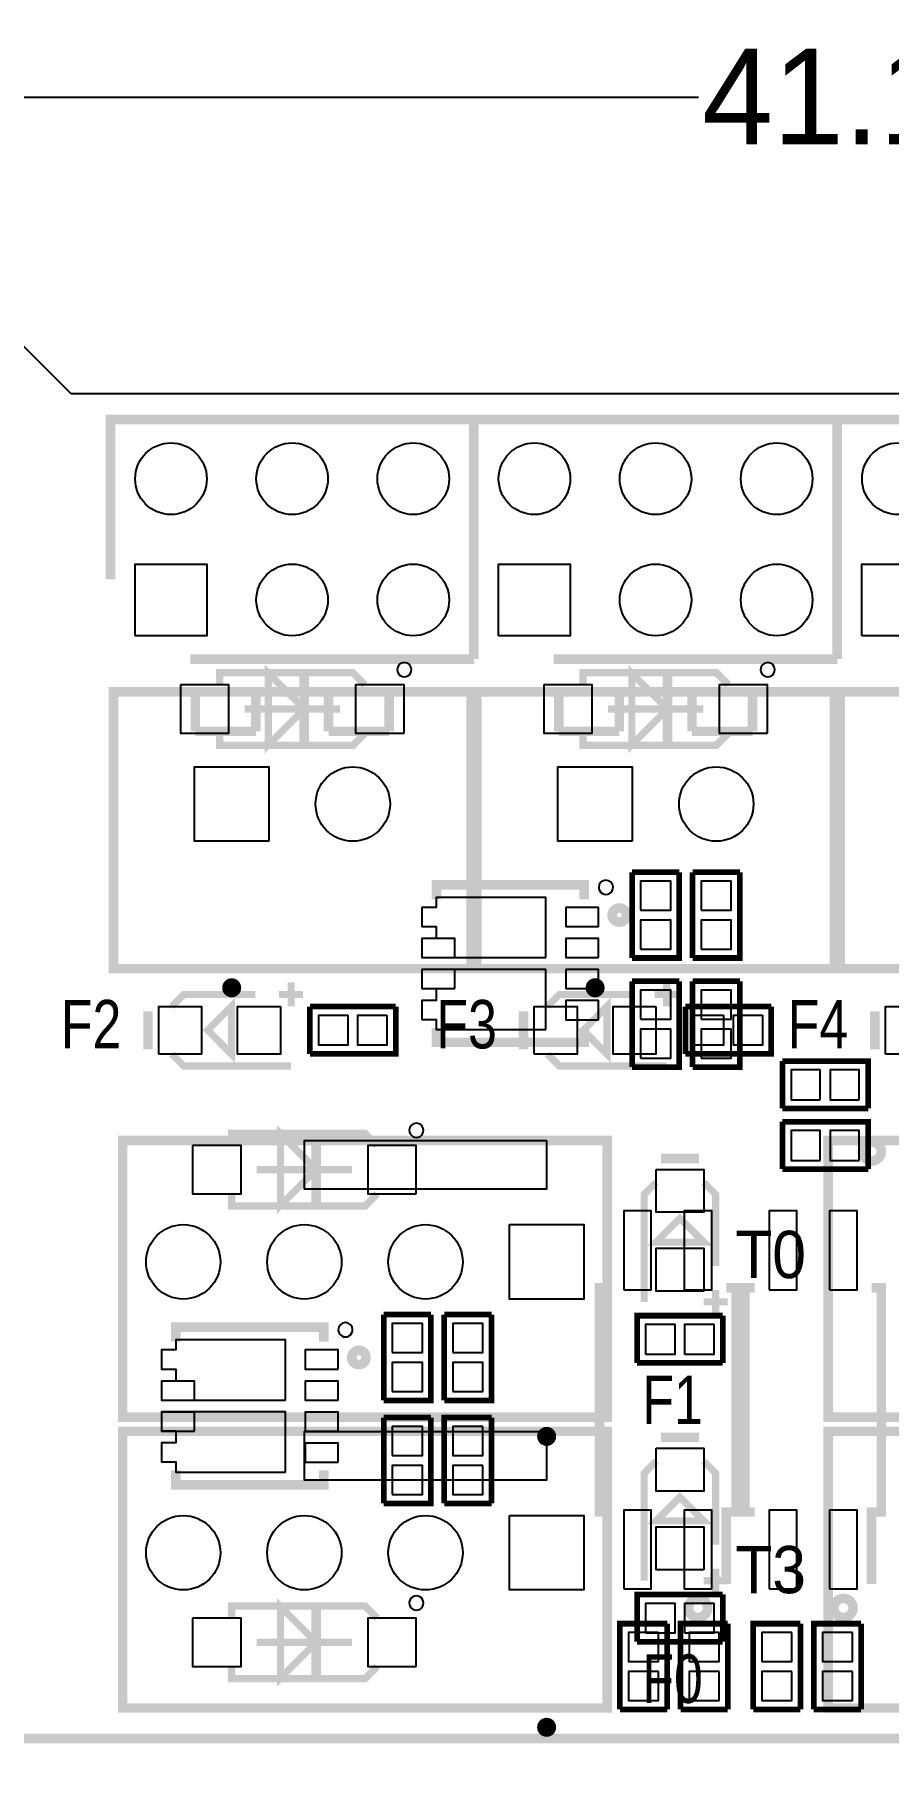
# Model space of a CAD drawing. Extents: x -23 to 189, y -20 to 117.
# Drawn here: x 135.06 to 152.96, y 80.29 to 116.5 of the extents above; entities that cross this region are included whole.
import ezdxf

# ---------------------------------------------------------------- set-up
doc = ezdxf.new("R2010")
doc.units = 0
doc.header["$MEASUREMENT"] = 0
doc.layers.get('0').update_dxf_attribs({"linetype": 'CONTINUOUS'})
doc.layers.get('Defpoints').update_dxf_attribs({"linetype": 'CONTINUOUS'})
for name, color, linetype in [('BOTTOM', 132, 'CONTINUOUS'), ('OUTLINE', 7, 'CONTINUOUS'), ('SILKSCREEN_BOTTOM', 230, 'CONTINUOUS'), ('SILKSCREEN_TOP', 7, 'CONTINUOUS'), ('TOP', 1, 'CONTINUOUS')]:
    doc.layers.add(name, color=color, linetype=linetype)
doc.dimstyles.get("Standard").update_dxf_attribs({"dimtxt": 0.18, "dimasz": 0.18, "dimexe": 0.18, "dimexo": 0.0625, "dimgap": 0.09, "dimtad": 0, "dimtih": 1, "dimtoh": 1, "dimzin": 0, "dimdsep": 46, "dimtxsty": 'STANDARD', "dimcen": 0.09, "dimadec": 0, "dimazin": 0, "dimtfac": 1, "dimtofl": 0, "dimtmove": 0, "dimatfit": 3, "dimfxl": 1, "dimtolj": 1, "dimtzin": 0, "dimarcsym": 0})

# ---------------------------------------------------------------- blocks, each defined once
blk = doc.blocks.new('*D11')
at = {"color": 0, "linetype": 'Continuous', "lineweight": -2}
for p, q in [((131.826, 107.488), (131.826, 115.364)), ((132.006, 115.184), (148.977, 115.184)), ((172.794, 115.184), (155.823, 115.184)), ((172.974, 104.965), (172.974, 115.364))]:
    blk.add_line(p, q, dxfattribs=at)
at = {"color": 0, "linetype": 'Continuous'}
for points in [[(132.006, 115.214), (132.006, 115.154), (131.826, 115.184)], [(172.794, 115.214), (172.794, 115.154), (172.974, 115.184)]]:
    blk.add_solid(points, dxfattribs=at)
at = {"layer": 'Defpoints', "color": 0, "linetype": 'Continuous'}
for p in [(131.826, 115.184), (131.826, 107.426), (172.974, 104.902)]:
    blk.add_point(p, dxfattribs=at)
at = {"color": 0, "linetype": 'Continuous', "insert": (152.4, 115.184), "char_height": 2, "attachment_point": 5}
blk.add_mtext('\\A1;41.15', dxfattribs=at)

msp = doc.modelspace()

# ---------------------------------------------------------------- linework, layer by layer
at = {"layer": 'BOTTOM'}
for points in [[(137.16762, 103.89616), (137.16762, 105.3973), (138.66876, 105.3973), (138.66876, 103.89616)], [(144.78762, 103.89616), (144.78762, 105.3973), (146.28876, 105.3973), (146.28876, 103.89616)], [(152.40762, 103.89616), (152.40762, 105.3973), (153.90876, 105.3973), (153.90876, 103.89616)], [(138.11758, 102.87), (138.11758, 101.854), (139.13358, 101.854), (139.13358, 102.87)], [(142.80642, 101.854), (142.80642, 102.87), (141.79042, 102.87), (141.79042, 101.854)], [(145.73758, 102.87), (145.73758, 101.854), (146.75358, 101.854), (146.75358, 102.87)], [(150.42642, 101.854), (150.42642, 102.87), (149.41042, 102.87), (149.41042, 101.854)], [(139.97178, 99.59086), (138.41222, 99.59086), (138.41222, 101.15042), (139.97178, 101.15042)], [(147.59178, 99.59086), (146.03222, 99.59086), (146.03222, 101.15042), (147.59178, 101.15042)], [(147.76704, 98.14814), (148.39696, 98.14814), (148.39696, 98.75774), (147.76704, 98.75774)], [(149.03704, 98.14814), (149.66696, 98.14814), (149.66696, 98.75774), (149.03704, 98.75774)], [(145.77822, 97.15246), (145.77822, 98.4123), (143.48206, 98.4123), (143.48206, 98.20148), (143.18234, 98.20148), (143.18234, 97.8027), (143.48206, 97.8027), (143.48206, 97.55124), (143.18234, 97.55124), (143.18234, 97.15246)], [(146.88566, 97.8027), (146.88566, 98.20148), (146.19478, 98.20148), (146.19478, 97.8027)], [(147.76704, 97.33026), (148.39696, 97.33026), (148.39696, 97.93986), (147.76704, 97.93986)], [(149.03704, 97.33026), (149.66696, 97.33026), (149.66696, 97.93986), (149.03704, 97.93986)], [(143.87322, 97.15246), (143.87322, 97.55124), (143.18234, 97.55124), (143.18234, 97.15246)], [(146.88566, 97.15246), (146.88566, 97.55124), (146.19478, 97.55124), (146.19478, 97.15246)], [(145.77822, 95.6437), (145.77822, 96.90354), (143.18234, 96.90354), (143.18234, 96.50476), (143.48206, 96.50476), (143.48206, 96.2533), (143.18234, 96.2533), (143.18234, 95.85452), (143.48206, 95.85452), (143.48206, 95.6437)], [(143.87322, 96.50222), (143.87322, 96.901), (143.18234, 96.901), (143.18234, 96.50222)], [(146.88566, 96.50222), (146.88566, 96.901), (146.19478, 96.901), (146.19478, 96.50222)], [(147.76704, 95.86214), (148.39696, 95.86214), (148.39696, 96.47174), (147.76704, 96.47174)], [(149.03704, 95.86214), (149.66696, 95.86214), (149.66696, 96.47174), (149.03704, 96.47174)], [(146.88566, 95.85198), (146.88566, 96.25076), (146.19478, 96.25076), (146.19478, 95.85198)], [(147.76704, 95.04426), (148.39696, 95.04426), (148.39696, 95.65386), (147.76704, 95.65386)], [(149.03704, 95.04426), (149.66696, 95.04426), (149.66696, 95.65386), (149.03704, 95.65386)], [(151.53386, 94.17304), (151.53386, 94.80296), (150.92426, 94.80296), (150.92426, 94.17304)], [(152.35174, 94.17304), (152.35174, 94.80296), (151.74214, 94.80296), (151.74214, 94.17304)], [(151.53386, 92.90304), (151.53386, 93.53296), (150.92426, 93.53296), (150.92426, 92.90304)], [(152.35174, 92.90304), (152.35174, 93.53296), (151.74214, 93.53296), (151.74214, 92.90304)], [(138.37158, 93.218), (138.37158, 92.202), (139.38758, 92.202), (139.38758, 93.218)], [(143.06042, 92.202), (143.06042, 93.218), (142.04442, 93.218), (142.04442, 92.202)], [(147.41144, 90.19286), (147.99056, 90.19286), (147.99056, 91.84386), (147.41144, 91.84386)], [(148.68144, 90.19286), (149.26056, 90.19286), (149.26056, 91.84386), (148.68144, 91.84386)], [(150.45944, 90.19286), (151.03856, 90.19286), (151.03856, 91.84386), (150.45944, 91.84386)], [(151.72944, 90.19286), (152.30856, 90.19286), (152.30856, 91.84386), (151.72944, 91.84386)], [(145.01622, 91.55684), (146.57578, 91.55684), (146.57578, 89.99728), (145.01622, 89.99728)], [(142.56004, 88.87714), (143.18996, 88.87714), (143.18996, 89.48674), (142.56004, 89.48674)], [(143.83004, 88.87714), (144.45996, 88.87714), (144.45996, 89.48674), (143.83004, 89.48674)], [(140.31722, 87.88146), (140.31722, 89.1413), (138.02106, 89.1413), (138.02106, 88.93048), (137.72134, 88.93048), (137.72134, 88.5317), (138.02106, 88.5317), (138.02106, 88.28024), (137.72134, 88.28024), (137.72134, 87.88146)], [(141.42466, 88.5317), (141.42466, 88.93048), (140.73378, 88.93048), (140.73378, 88.5317)], [(142.56004, 88.05926), (143.18996, 88.05926), (143.18996, 88.66886), (142.56004, 88.66886)], [(143.83004, 88.05926), (144.45996, 88.05926), (144.45996, 88.66886), (143.83004, 88.66886)], [(138.41222, 87.88146), (138.41222, 88.28024), (137.72134, 88.28024), (137.72134, 87.88146)], [(141.42466, 87.88146), (141.42466, 88.28024), (140.73378, 88.28024), (140.73378, 87.88146)], [(140.31722, 86.3727), (140.31722, 87.63254), (137.72134, 87.63254), (137.72134, 87.23376), (138.02106, 87.23376), (138.02106, 86.9823), (137.72134, 86.9823), (137.72134, 86.58352), (138.02106, 86.58352), (138.02106, 86.3727)], [(138.41222, 87.23122), (138.41222, 87.63), (137.72134, 87.63), (137.72134, 87.23122)], [(141.42466, 87.23122), (141.42466, 87.63), (140.73378, 87.63), (140.73378, 87.23122)], [(142.56004, 86.71814), (143.18996, 86.71814), (143.18996, 87.32774), (142.56004, 87.32774)], [(144.45996, 87.32774), (143.83004, 87.32774), (143.83004, 86.71814), (144.45996, 86.71814)], [(141.42466, 86.58098), (141.42466, 86.97976), (140.73378, 86.97976), (140.73378, 86.58098)], [(142.56004, 85.90026), (143.18996, 85.90026), (143.18996, 86.50986), (142.56004, 86.50986)], [(144.45996, 86.50986), (143.83004, 86.50986), (143.83004, 85.90026), (144.45996, 85.90026)], [(145.01622, 85.46084), (146.57578, 85.46084), (146.57578, 83.90128), (145.01622, 83.90128)], [(147.41144, 83.92414), (147.99056, 83.92414), (147.99056, 85.57514), (147.41144, 85.57514)], [(148.68144, 83.92414), (149.26056, 83.92414), (149.26056, 85.57514), (148.68144, 85.57514)], [(150.45944, 83.92414), (151.03856, 83.92414), (151.03856, 85.57514), (150.45944, 85.57514)], [(151.72944, 83.92414), (152.30856, 83.92414), (152.30856, 85.57514), (151.72944, 85.57514)], [(138.37158, 83.312), (138.37158, 82.296), (139.38758, 82.296), (139.38758, 83.312)], [(143.06042, 82.296), (143.06042, 83.312), (142.04442, 83.312), (142.04442, 82.296)], [(148.14296, 83.00974), (147.51304, 83.00974), (147.51304, 82.40014), (148.14296, 82.40014)], [(149.41296, 83.00974), (148.78304, 83.00974), (148.78304, 82.40014), (149.41296, 82.40014)], [(150.93696, 83.00974), (150.30704, 83.00974), (150.30704, 82.40014), (150.93696, 82.40014)], [(152.20696, 83.00974), (151.57704, 83.00974), (151.57704, 82.40014), (152.20696, 82.40014)], [(148.14296, 82.19186), (147.51304, 82.19186), (147.51304, 81.58226), (148.14296, 81.58226)], [(149.41296, 82.19186), (148.78304, 82.19186), (148.78304, 81.58226), (149.41296, 81.58226)], [(150.93696, 82.19186), (150.30704, 82.19186), (150.30704, 81.58226), (150.93696, 81.58226)], [(152.20696, 82.19186), (151.57704, 82.19186), (151.57704, 81.58226), (152.20696, 81.58226)]]:
    msp.add_lwpolyline(points, close=True, dxfattribs=at)
for centre, radius in [((137.91946, 107.188), 0.75057), ((140.45946, 107.188), 0.75057), ((142.99946, 107.188), 0.75057), ((145.53946, 107.188), 0.75057), ((148.07946, 107.188), 0.75057), ((150.61946, 107.188), 0.75057), ((153.15946, 107.188), 0.75057), ((140.45946, 104.648), 0.75057), ((142.99946, 104.648), 0.75057), ((148.07946, 104.648), 0.75057), ((150.61946, 104.648), 0.75057), ((141.732, 100.37064), 0.77978), ((149.352, 100.37064), 0.77978), ((138.176, 90.77706), 0.77978), ((140.716, 90.77706), 0.77978), ((143.256, 90.77706), 0.77978), ((138.176, 84.68106), 0.77978), ((140.716, 84.68106), 0.77978), ((143.256, 84.68106), 0.77978)]:
    msp.add_circle(centre, radius, dxfattribs=at)
at = {"layer": 'OUTLINE'}
msp.add_lwpolyline([(135.8265, 108.966), (133.92912, 110.86338), (24.72182, 110.86338), (22.82444, 108.966), (0, 108.966), (0, 0.762), (22.82444, 0.762), (24.72182, -1.13538), (133.92912, -1.13538), (135.8265, 0.762), (177.038, 0.762), (177.038, 108.966)], close=True, dxfattribs=at)
at = {"layer": 'SILKSCREEN_BOTTOM'}
for points, const_width in [([(138.938, 102.87), (138.938, 103.124), (141.732, 103.124), (141.986, 102.87)], 0.1524), ([(140.71092, 102.362), (139.96162, 103.1113), (139.96162, 101.6127), (140.71092, 102.362)], 0.14986), ([(140.71092, 101.6127), (140.71092, 103.1113)], 0.20066), ([(146.558, 102.87), (146.558, 103.124), (149.352, 103.124), (149.606, 102.87)], 0.1524), ([(148.33092, 102.362), (147.58162, 103.1113), (147.58162, 101.6127), (148.33092, 102.362)], 0.14986), ([(148.33092, 101.6127), (148.33092, 103.1113)], 0.20066), ([(141.46276, 102.362), (139.46124, 102.362)], 0.14986), ([(149.08276, 102.362), (147.08124, 102.362)], 0.14986), ([(141.986, 101.854), (141.732, 101.6), (138.938, 101.6), (138.938, 101.854)], 0.1524), ([(149.606, 101.854), (149.352, 101.6), (146.558, 101.6), (146.558, 101.854)], 0.1524), ([(148.5773, 98.94316), (148.5773, 97.14484), (147.5867, 97.14484)], 0.11938), ([(147.5867, 98.94316), (148.5773, 98.94316)], 0.11938), ([(147.5867, 98.94316), (147.5867, 97.14484)], 0.11938), ([(149.8473, 98.94316), (149.8473, 97.14484), (148.8567, 97.14484)], 0.11938), ([(148.8567, 98.94316), (149.8473, 98.94316)], 0.11938), ([(148.8567, 98.94316), (148.8567, 97.14484)], 0.11938), ([(143.4846, 98.37674), (143.4846, 98.679), (146.5834, 98.679), (146.5834, 98.37674)], 0.20066), ([(148.5773, 96.65716), (148.5773, 94.85884), (147.5867, 94.85884)], 0.11938), ([(147.5867, 96.65716), (148.5773, 96.65716)], 0.11938), ([(147.5867, 96.65716), (147.5867, 94.85884)], 0.11938), ([(149.8473, 96.65716), (149.8473, 94.85884), (148.8567, 94.85884)], 0.11938), ([(148.8567, 96.65716), (149.8473, 96.65716)], 0.11938), ([(148.8567, 96.65716), (148.8567, 94.85884)], 0.11938), ([(143.4846, 95.67926), (143.4846, 95.377), (146.5834, 95.377), (146.5834, 95.67926)], 0.20066), ([(150.73884, 94.9833), (152.53716, 94.9833), (152.53716, 93.9927)], 0.11938), ([(150.73884, 93.9927), (150.73884, 94.9833)], 0.11938), ([(150.73884, 93.9927), (152.53716, 93.9927)], 0.11938), ([(139.192, 93.218), (139.192, 93.472), (141.986, 93.472), (142.24, 93.218)], 0.1524), ([(140.96492, 92.71), (140.21562, 93.4593), (140.21562, 91.9607), (140.96492, 92.71)], 0.14986), ([(140.96492, 91.9607), (140.96492, 93.4593)], 0.20066), ([(150.73884, 93.7133), (152.53716, 93.7133), (152.53716, 92.7227)], 0.11938), ([(150.73884, 92.7227), (150.73884, 93.7133)], 0.11938), ([(141.71676, 92.71), (139.71524, 92.71)], 0.14986), ([(150.73884, 92.7227), (152.53716, 92.7227)], 0.11938), ([(142.24, 92.202), (141.986, 91.948), (139.192, 91.948), (139.192, 92.202)], 0.1524), ([(147.11172, 85.5345), (146.90598, 85.5345), (146.90598, 90.2335), (147.11172, 90.2335)], 0.20066), ([(149.56028, 84.0232), (149.56028, 85.5345), (149.76602, 85.5345), (149.76602, 90.2335), (149.56028, 90.2335)], 0.20066), ([(150.15972, 85.5345), (149.95398, 85.5345), (149.95398, 90.2335), (150.15972, 90.2335)], 0.20066), ([(152.60828, 84.0232), (152.60828, 85.5345), (152.81402, 85.5345), (152.81402, 90.2335), (152.60828, 90.2335)], 0.20066), ([(138.0236, 89.10574), (138.0236, 89.408), (141.1224, 89.408), (141.1224, 89.10574)], 0.20066), ([(143.3703, 89.67216), (143.3703, 87.87384), (142.3797, 87.87384)], 0.11938), ([(142.3797, 89.67216), (143.3703, 89.67216)], 0.11938), ([(142.3797, 89.67216), (142.3797, 87.87384)], 0.11938), ([(144.6403, 89.67216), (144.6403, 87.87384), (143.6497, 87.87384)], 0.11938), ([(143.6497, 89.67216), (144.6403, 89.67216)], 0.11938), ([(143.6497, 89.67216), (143.6497, 87.87384)], 0.11938), ([(143.3703, 87.51316), (143.3703, 85.71484), (142.3797, 85.71484)], 0.11938), ([(142.3797, 87.51316), (143.3703, 87.51316)], 0.11938), ([(142.3797, 87.51316), (142.3797, 85.71484)], 0.11938), ([(143.6497, 85.71484), (143.6497, 87.51316), (144.6403, 87.51316)], 0.11938), ([(144.6403, 85.71484), (144.6403, 87.51316)], 0.11938), ([(138.0236, 86.40826), (138.0236, 86.106), (141.1224, 86.106), (141.1224, 86.40826)], 0.20066), ([(144.6403, 85.71484), (143.6497, 85.71484)], 0.11938), ([(140.96492, 82.804), (140.21562, 83.5533), (140.21562, 82.0547), (140.96492, 82.804)], 0.14986), ([(140.96492, 82.0547), (140.96492, 83.5533)], 0.20066), ([(139.192, 83.312), (139.192, 83.566), (141.986, 83.566), (142.24, 83.312)], 0.1524), ([(147.3327, 81.39684), (147.3327, 83.19516), (148.3233, 83.19516)], 0.11938), ([(148.3233, 81.39684), (148.3233, 83.19516)], 0.11938), ([(148.6027, 81.39684), (148.6027, 83.19516), (149.5933, 83.19516)], 0.11938), ([(149.5933, 81.39684), (149.5933, 83.19516)], 0.11938), ([(150.1267, 81.39684), (150.1267, 83.19516), (151.1173, 83.19516)], 0.11938), ([(151.1173, 81.39684), (151.1173, 83.19516)], 0.11938), ([(151.3967, 81.39684), (151.3967, 83.19516), (152.3873, 83.19516)], 0.11938), ([(152.3873, 81.39684), (152.3873, 83.19516)], 0.11938), ([(141.71676, 82.804), (139.71524, 82.804)], 0.14986), ([(142.24, 82.296), (141.986, 82.042), (139.192, 82.042), (139.192, 82.296)], 0.1524), ([(148.3233, 81.39684), (147.3327, 81.39684)], 0.11938), ([(149.5933, 81.39684), (148.6027, 81.39684)], 0.11938), ([(151.1173, 81.39684), (150.1267, 81.39684)], 0.11938), ([(152.3873, 81.39684), (151.3967, 81.39684)], 0.11938)]:
    msp.add_lwpolyline(points, dxfattribs=dict(at, const_width=const_width))
for points in [[(142.96136, 103.1875, 1), (142.66264, 103.1865, 1)], [(150.58136, 103.1875, 1), (150.28264, 103.1865, 1)], [(147.18792, 98.62566, 1), (146.88808, 98.62434, 1)], [(143.21536, 93.5355, 1), (142.91664, 93.5345, 1)], [(141.72692, 89.35466, 1), (141.42708, 89.35334, 1)], [(143.21536, 83.6295, 1), (142.91664, 83.6285, 1)]]:
    msp.add_lwpolyline(points, format="xyb", close=True, dxfattribs=at)
at = {"layer": 'SILKSCREEN_BOTTOM', "const_width": 0.20066}
for points in [[(147.46986, 98.044, 1), (147.17014, 98.044, 1), (147.46986, 98.044)], [(152.81148, 93.091, 1), (152.4127, 93.091, 1), (152.81148, 93.091)], [(142.00886, 88.773, 1), (141.70914, 88.773, 1), (142.00886, 88.773)], [(149.17166, 83.52282, 0.999552), (148.77034, 83.52536, 1.000449), (149.17166, 83.52282)], [(152.21966, 83.52282, 0.999552), (151.81834, 83.52536, 1.000449), (152.21966, 83.52282)]]:
    msp.add_lwpolyline(points, format="xyb", dxfattribs=at)
at = {"layer": 'SILKSCREEN_TOP'}
for points, const_width in [([(144.26946, 108.42752), (136.64946, 108.42752), (136.64946, 105.0798)], 0.20066), ([(151.88946, 108.42752), (144.26946, 108.42752), (144.26946, 105.0798)], 0.20066), ([(144.26946, 103.40848), (144.26946, 108.42752)], 0.20066), ([(151.88946, 103.40848), (151.88946, 108.42752)], 0.20066), ([(159.50946, 108.42752), (151.88946, 108.42752), (151.88946, 105.0798)], 0.20066), ([(138.32332, 103.40848), (144.26946, 103.40848)], 0.20066), ([(145.94332, 103.40848), (151.88946, 103.40848)], 0.20066), ([(140.07084, 96.92132), (136.71296, 96.92132), (136.71296, 102.72014), (140.07084, 102.72014)], 0.20066), ([(138.43, 101.89464), (138.43, 102.72014)], 0.20066), ([(139.7, 102.72014), (139.7, 101.89464)], 0.20066), ([(140.07084, 96.92132), (144.21104, 96.92132), (144.21104, 102.72014), (140.07084, 102.72014)], 0.20066), ([(141.224, 101.89464), (141.224, 102.72014)], 0.20066), ([(142.494, 102.72014), (142.494, 101.89464)], 0.20066), ([(147.69084, 96.92132), (144.33296, 96.92132), (144.33296, 102.72014), (147.69084, 102.72014)], 0.20066), ([(146.05, 101.89464), (146.05, 102.72014)], 0.20066), ([(147.32, 102.72014), (147.32, 101.89464)], 0.20066), ([(147.69084, 96.92132), (151.83104, 96.92132), (151.83104, 102.72014), (147.69084, 102.72014)], 0.20066), ([(148.844, 101.89464), (148.844, 102.72014)], 0.20066), ([(150.114, 102.72014), (150.114, 101.89464)], 0.20066), ([(155.31084, 96.92132), (151.95296, 96.92132), (151.95296, 102.72014), (155.31084, 102.72014)], 0.20066), ([(139.7, 101.89464), (138.43, 101.89464)], 0.20066), ([(142.494, 101.89464), (141.224, 101.89464)], 0.20066), ([(147.32, 101.89464), (146.05, 101.89464)], 0.20066), ([(150.114, 101.89464), (148.844, 101.89464)], 0.20066), ([(140.43914, 96.13138), (140.43914, 96.63176)], 0.14986), ([(148.31314, 96.13138), (148.31314, 96.63176)], 0.14986), ([(137.93724, 96.13138), (138.1887, 96.3803), (139.6873, 96.3803)], 0.14986), ([(140.18768, 96.3803), (140.68806, 96.3803)], 0.14986), ([(145.81124, 96.13138), (146.0627, 96.3803), (147.5613, 96.3803)], 0.14986), ([(148.06168, 96.3803), (148.56206, 96.3803)], 0.14986), ([(137.43686, 95.23222), (137.43686, 96.02978)], 0.20066), ([(138.68908, 95.631), (139.18692, 96.13138), (139.18692, 95.13062), (138.68908, 95.631)], 0.14986), ([(140.83284, 95.1357), (142.63116, 95.1357), (142.63116, 96.1263)], 0.11938), ([(140.83284, 96.1263), (140.83284, 95.1357)], 0.11938), ([(140.83284, 96.1263), (142.63116, 96.1263)], 0.11938), ([(145.31086, 95.23222), (145.31086, 96.02978)], 0.20066), ([(146.56308, 95.631), (147.06092, 96.13138), (147.06092, 95.13062), (146.56308, 95.631)], 0.14986), ([(148.70684, 95.1357), (150.50516, 95.1357), (150.50516, 96.1263)], 0.11938), ([(148.70684, 96.1263), (148.70684, 95.1357)], 0.11938), ([(148.70684, 96.1263), (150.50516, 96.1263)], 0.11938), ([(152.67686, 95.23222), (152.67686, 96.02978)], 0.20066), ([(140.43914, 94.8817), (138.1887, 94.8817), (137.93724, 95.13062)], 0.14986), ([(148.31314, 94.8817), (146.0627, 94.8817), (145.81124, 95.13062)], 0.14986), ([(144.92478, 93.32214), (136.906, 93.32214), (136.906, 87.52332), (144.92478, 87.52332)], 0.20066), ([(144.92478, 93.32214), (147.066, 93.32214), (147.066, 87.52332), (144.92478, 87.52332)], 0.20066), ([(155.05684, 87.52332), (151.69896, 87.52332), (151.69896, 93.32214), (155.05684, 93.32214)], 0.20066), ([(148.19122, 92.94114), (148.98878, 92.94114)], 0.20066), ([(147.8407, 89.93886), (147.8407, 92.1893), (148.08962, 92.44076)], 0.14986), ([(149.09038, 92.44076), (149.3393, 92.1893), (149.3393, 90.6907)], 0.14986), ([(148.59, 91.68892), (149.09038, 91.19108), (148.08962, 91.19108), (148.59, 91.68892)], 0.14986), ([(149.3393, 90.19032), (149.3393, 89.68994)], 0.14986), ([(149.09038, 89.93886), (149.59076, 89.93886)], 0.14986), ([(149.48916, 89.6493), (147.69084, 89.6493), (147.69084, 88.6587)], 0.11938), ([(149.48916, 88.6587), (149.48916, 89.6493)], 0.11938), ([(149.48916, 88.6587), (147.69084, 88.6587)], 0.11938), ([(144.92478, 87.22614), (136.906, 87.22614), (136.906, 81.42732), (144.92478, 81.42732)], 0.20066), ([(144.92478, 87.22614), (147.066, 87.22614), (147.066, 81.42732), (144.92478, 81.42732)], 0.20066), ([(155.05684, 81.42732), (151.69896, 81.42732), (151.69896, 87.22614), (155.05684, 87.22614)], 0.20066), ([(148.19122, 87.09914), (148.98878, 87.09914)], 0.20066), ([(147.8407, 84.09686), (147.8407, 86.3473), (148.08962, 86.59876)], 0.14986), ([(149.09038, 86.59876), (149.3393, 86.3473), (149.3393, 84.8487)], 0.14986), ([(148.59, 85.84692), (149.09038, 85.34908), (148.08962, 85.34908), (148.59, 85.84692)], 0.14986), ([(149.3393, 84.34832), (149.3393, 83.84794)], 0.14986), ([(149.09038, 84.09686), (149.59076, 84.09686)], 0.14986), ([(149.48916, 83.8073), (147.69084, 83.8073), (147.69084, 82.8167)], 0.11938), ([(149.48916, 82.8167), (149.48916, 83.8073)], 0.11938), ([(149.48916, 82.8167), (147.69084, 82.8167)], 0.11938), ([(124.85116, 80.78724), (173.8503, 80.78724)], 0.20066)]:
    msp.add_lwpolyline(points, dxfattribs=dict(at, const_width=const_width))
at = {"layer": 'SILKSCREEN_TOP', "const_width": 0.20066}
for points in [[(139.29106, 96.52, 0.993661), (139.09294, 96.52254, 1.006379), (139.29106, 96.52)], [(146.91106, 96.52, 0.993661), (146.71294, 96.52254, 1.006379), (146.91106, 96.52)], [(145.89506, 87.11946, 0.99597), (145.69694, 87.11946, 1.004046), (145.89506, 87.11946)], [(145.89506, 81.02346, 0.99597), (145.69694, 81.02346, 1.004046), (145.89506, 81.02346)]]:
    msp.add_lwpolyline(points, format="xyb", dxfattribs=at)
at = {"layer": 'SILKSCREEN_TOP'}
for points in [[(145.796, 93.31706), (145.796, 92.30106), (140.716, 92.30106), (140.716, 93.31706)], [(145.796, 87.22106), (145.796, 86.20506), (140.716, 86.20506), (140.716, 87.22106)]]:
    msp.add_lwpolyline(points, close=True, dxfattribs=at)
at = {"layer": 'TOP'}
for points in [[(137.16762, 103.89616), (137.16762, 105.3973), (138.66876, 105.3973), (138.66876, 103.89616)], [(144.78762, 103.89616), (144.78762, 105.3973), (146.28876, 105.3973), (146.28876, 103.89616)], [(152.40762, 103.89616), (152.40762, 105.3973), (153.90876, 105.3973), (153.90876, 103.89616)], [(139.97178, 99.59086), (138.41222, 99.59086), (138.41222, 101.15042), (139.97178, 101.15042)], [(147.59178, 99.59086), (146.03222, 99.59086), (146.03222, 101.15042), (147.59178, 101.15042)], [(137.66292, 95.13062), (137.66292, 96.13138), (138.56208, 96.13138), (138.56208, 95.13062)], [(140.21308, 96.13138), (140.21308, 95.13062), (139.31392, 95.13062), (139.31392, 96.13138)], [(145.53692, 95.13062), (145.53692, 96.13138), (146.43608, 96.13138), (146.43608, 95.13062)], [(148.08708, 96.13138), (148.08708, 95.13062), (147.18792, 95.13062), (147.18792, 96.13138)], [(152.90292, 95.13062), (152.90292, 96.13138), (153.80208, 96.13138), (153.80208, 95.13062)], [(141.62786, 95.94596), (141.62786, 95.31604), (141.01826, 95.31604), (141.01826, 95.94596)], [(142.44574, 95.94596), (142.44574, 95.31604), (141.83614, 95.31604), (141.83614, 95.94596)], [(149.50186, 95.94596), (149.50186, 95.31604), (148.89226, 95.31604), (148.89226, 95.94596)], [(150.31974, 95.94596), (150.31974, 95.31604), (149.71014, 95.31604), (149.71014, 95.94596)], [(148.08962, 92.71508), (149.09038, 92.71508), (149.09038, 91.81592), (148.08962, 91.81592)], [(145.01622, 91.55684), (146.57578, 91.55684), (146.57578, 89.99728), (145.01622, 89.99728)], [(149.09038, 90.16492), (148.08962, 90.16492), (148.08962, 91.06408), (149.09038, 91.06408)], [(147.87626, 88.83904), (147.87626, 89.46896), (148.48586, 89.46896), (148.48586, 88.83904)], [(148.69414, 88.83904), (148.69414, 89.46896), (149.30374, 89.46896), (149.30374, 88.83904)], [(148.08962, 86.87308), (149.09038, 86.87308), (149.09038, 85.97392), (148.08962, 85.97392)], [(145.01622, 85.46084), (146.57578, 85.46084), (146.57578, 83.90128), (145.01622, 83.90128)], [(149.09038, 84.32292), (148.08962, 84.32292), (148.08962, 85.22208), (149.09038, 85.22208)], [(147.87626, 82.99704), (147.87626, 83.62696), (148.48586, 83.62696), (148.48586, 82.99704)], [(148.69414, 82.99704), (148.69414, 83.62696), (149.30374, 83.62696), (149.30374, 82.99704)]]:
    msp.add_lwpolyline(points, close=True, dxfattribs=at)
for centre, radius in [((137.91946, 107.188), 0.75057), ((140.45946, 107.188), 0.75057), ((142.99946, 107.188), 0.75057), ((145.53946, 107.188), 0.75057), ((148.07946, 107.188), 0.75057), ((150.61946, 107.188), 0.75057), ((153.15946, 107.188), 0.75057), ((140.45946, 104.648), 0.75057), ((142.99946, 104.648), 0.75057), ((148.07946, 104.648), 0.75057), ((150.61946, 104.648), 0.75057), ((141.732, 100.37064), 0.77978), ((149.352, 100.37064), 0.77978), ((138.176, 90.77706), 0.77978), ((140.716, 90.77706), 0.77978), ((143.256, 90.77706), 0.77978), ((138.176, 84.68106), 0.77978), ((140.716, 84.68106), 0.77978), ((143.256, 84.68106), 0.77978)]:
    msp.add_circle(centre, radius, dxfattribs=at)

# ---------------------------------------------------------------- texts
at = {"layer": 'SILKSCREEN_TOP'}
for s, height, width, p in [('F2', 1.016, 0.8, (135.6106, 95.25)), ('F3', 1.016, 0.8, (143.4846, 95.25)), ('F4', 1.016, 0.8, (150.8506, 95.25)), ('T0', 0.9906, 0.958974, (149.75078, 90.4367)), ('F1', 1.016, 0.8, (147.8026, 87.376)), ('T3', 0.9906, 0.958974, (149.75078, 83.8327)), ('F0', 1.016, 0.8, (147.8026, 81.534))]:
    msp.add_text(s, height=height, dxfattribs=dict(at, width=width)).set_placement(p)

# ---------------------------------------------------------------- dimensions: what is measured, and where the dimension line sits
at = {"linetype": 'Continuous'}
dim = msp.add_linear_dim(base=(131.826, 115.18395), p1=(172.974, 104.902), p2=(131.826, 107.42576), dimstyle='Standard', override={"dimtxt": 2}, dxfattribs=at)
dim.commit()
dim.dimension.update_dxf_attribs({"geometry": '*D11', "text_midpoint": (152.4, 115.18395), "dimtype": 160})

doc.saveas('drawing.dxf')
